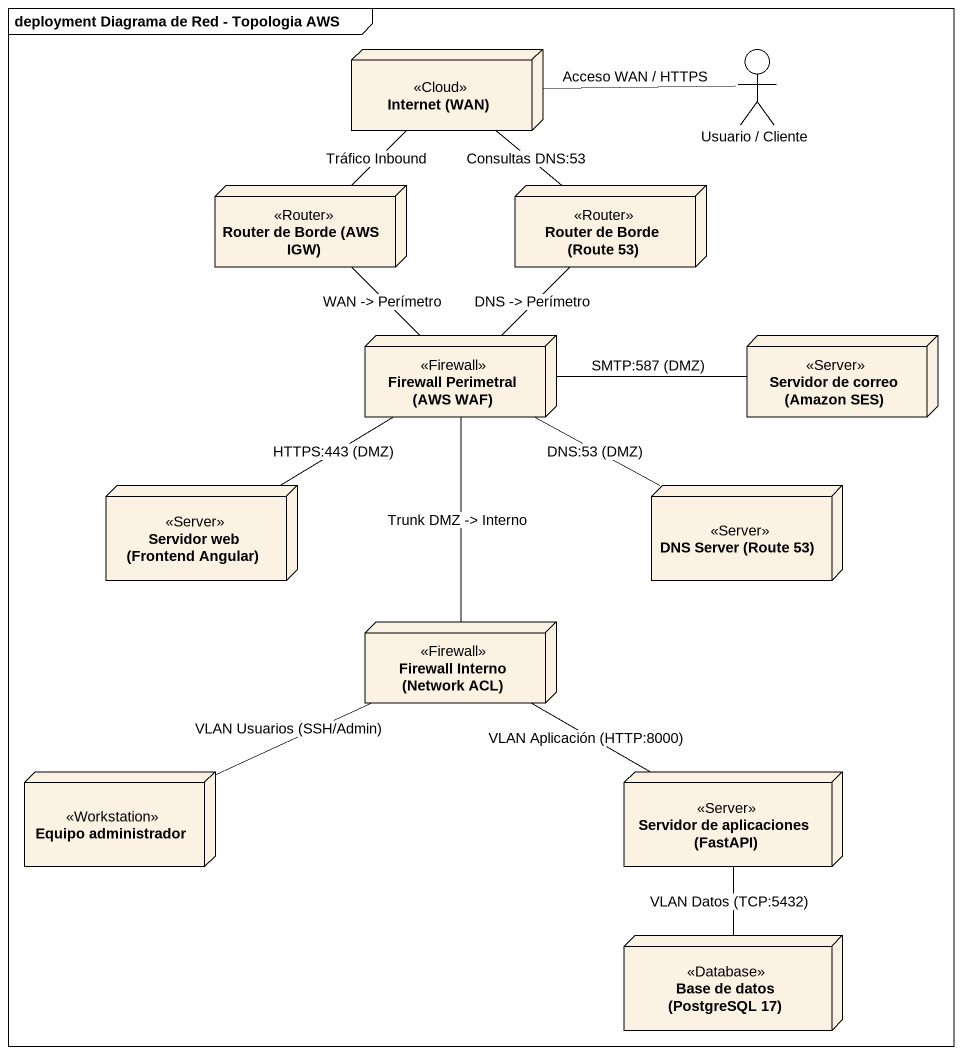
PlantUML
@startuml
mainframe deployment Diagrama de Red - Topologia AWS
node "Internet (WAN)" as Internet_WAN <<Cloud>>
actor "Usuario / Cliente" as Usuario_Cliente
node "Router de Borde (AWS IGW)" as Router_de_Borde_AWS_IGW <<Router>>
node "Router de Borde (Route 53)" as Router_de_Borde_Route_53 <<Router>>
node "Firewall Perimetral (AWS WAF)" as Firewall_Perimetral_AWS_WAF <<Firewall>>
node "Servidor de correo (Amazon SES)" as Servidor_de_correo_Amazon <<Server>>
node "Servidor web (Frontend Angular)" as Servidor_web_Frontend <<Server>>
node "DNS Server (Route 53)" as DNS_Server_Route_53 <<Server>>
node "Firewall Interno (Network ACL)" as Firewall_Interno_Network_ACL <<Firewall>>
node "Equipo administrador" as Equipo_administrador <<Workstation>>
node "Servidor de aplicaciones (FastAPI)" as Servidor_de_aplicaciones <<Server>>
node "Base de datos (PostgreSQL 17)" as Base_de_datos_PostgreSQL_17 <<Database>>
Internet_WAN -- Router_de_Borde_AWS_IGW : Tráfico Inbound
Internet_WAN -- Router_de_Borde_Route_53 : Consultas DNS:53
Usuario_Cliente -left- Internet_WAN : Acceso WAN / HTTPS
Router_de_Borde_AWS_IGW -- Firewall_Perimetral_AWS_WAF : WAN -> Perímetro
Router_de_Borde_Route_53 -- Firewall_Perimetral_AWS_WAF : DNS -> Perímetro
Firewall_Perimetral_AWS_WAF -right- Servidor_de_correo_Amazon : SMTP:587 (DMZ)
Firewall_Perimetral_AWS_WAF -- Servidor_web_Frontend : HTTPS:443 (DMZ)
Firewall_Perimetral_AWS_WAF -right- DNS_Server_Route_53 : DNS:53 (DMZ)
Firewall_Perimetral_AWS_WAF -- Firewall_Interno_Network_ACL : Trunk DMZ -> Interno
Firewall_Interno_Network_ACL -left- Equipo_administrador : VLAN Usuarios (SSH/Admin)
Firewall_Interno_Network_ACL -right- Servidor_de_aplicaciones : VLAN Aplicación (HTTP:8000)
Servidor_de_aplicaciones -- Base_de_datos_PostgreSQL_17 : VLAN Datos (TCP:5432)
@enduml
